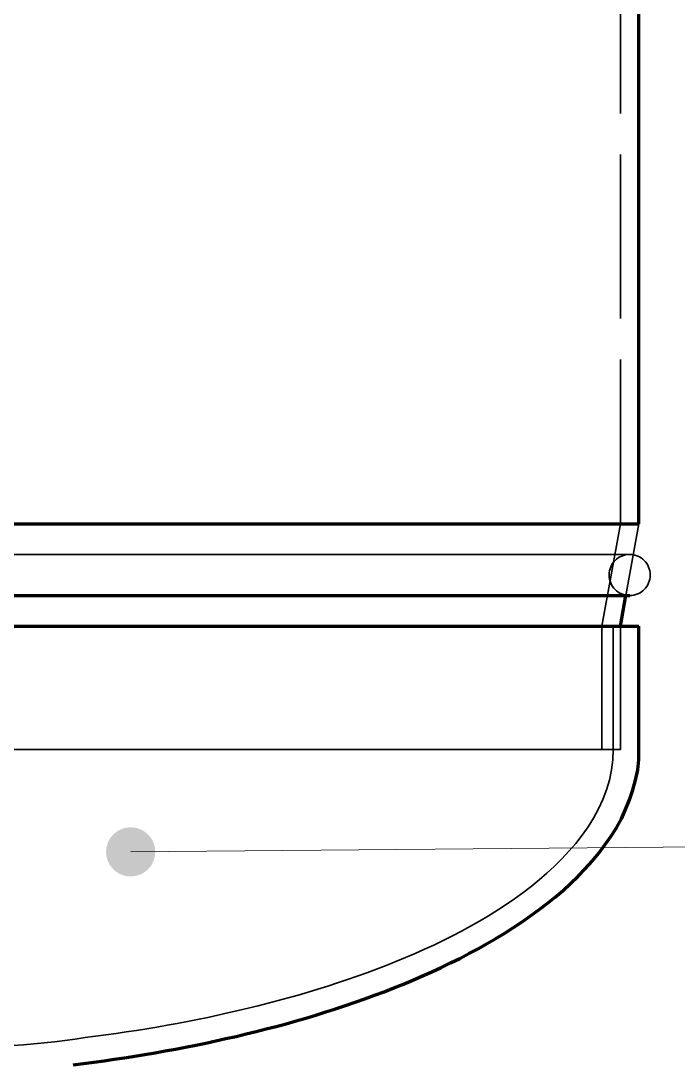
# Model space of a CAD drawing. Header units: millimetres. Extents: x 0 to 2208, y 0 to 420.
# Drawn here: x 93.46 to 109.47, y 99.3 to 124.73 of the extents above; entities that cross this region are included whole.
import ezdxf

# ---------------------------------------------------------------- set-up
doc = ezdxf.new("R2010")
doc.units = ezdxf.units.MM
doc.linetypes.add('IRAM-E-TRAZOS', pattern=[5, 4, -1])
for name, color, linetype, lineweight in [('01-VISIBLE', 7, 'CONTINUOUS', 70), ('02-OCULTA', 4, 'IRAM-E-TRAZOS', 35), ('08-FINA', 5, 'CONTINUOUS', 18)]:
    doc.layers.add(name, color=color, linetype=linetype, lineweight=lineweight)

msp = doc.modelspace()

# ---------------------------------------------------------------- hatches: boundary and pattern name
at = {"layer": '08-FINA'}
h = msp.add_hatch(color=7, dxfattribs=at)
h.dxf.hatch_style = 1
edge = h.paths.add_edge_path()
edge.add_arc((96.133, 104.473), 0.6, 0, 360)

# ---------------------------------------------------------------- linework, layer by layer
at = {"layer": '01-VISIBLE'}
for p, q in [((108.515, 112.473), (108.515, 127.914)), ((108.065, 109.973), (108.2, 110.723)), ((108.515, 106.973), (108.515, 109.973))]:
    msp.add_line(p, q, dxfattribs=at)
for points in [[(93.223, 112.473), (93.474, 112.473), (93.725, 112.473), (93.975, 112.473), (94.226, 112.473), (94.477, 112.473), (94.727, 112.473), (94.978, 112.473), (95.229, 112.473), (95.479, 112.473), (95.73, 112.473), (95.981, 112.473), (96.231, 112.473), (96.482, 112.473), (96.733, 112.473), (96.983, 112.473), (97.234, 112.473), (97.485, 112.473), (97.736, 112.473), (97.986, 112.473), (98.237, 112.473), (98.488, 112.473), (98.738, 112.473), (98.989, 112.473), (99.24, 112.473), (99.49, 112.473), (99.741, 112.473), (99.992, 112.473), (100.242, 112.473), (100.493, 112.473), (100.744, 112.473), (100.994, 112.473), (101.245, 112.473), (101.496, 112.473), (101.747, 112.473), (101.997, 112.473), (102.248, 112.473), (102.499, 112.473), (102.749, 112.473), (103, 112.473), (103.251, 112.473), (103.501, 112.473), (103.752, 112.473), (104.003, 112.473), (104.253, 112.473), (104.504, 112.473), (104.755, 112.473), (105.005, 112.473), (105.256, 112.473), (105.507, 112.473), (105.757, 112.473), (106.008, 112.473), (106.259, 112.473), (106.51, 112.473), (106.76, 112.473), (107.011, 112.473), (107.262, 112.473), (107.512, 112.473), (107.763, 112.473), (108.014, 112.473), (108.264, 112.473), (108.515, 112.473)], [(93.228, 110.723), (93.479, 110.723), (93.73, 110.723), (93.981, 110.723), (94.232, 110.723), (94.483, 110.723), (94.734, 110.723), (94.985, 110.723), (95.236, 110.723), (95.487, 110.723), (95.738, 110.723), (95.989, 110.723), (96.24, 110.723), (96.491, 110.723), (96.742, 110.723), (96.993, 110.723), (97.244, 110.723), (97.495, 110.723), (97.746, 110.723), (97.997, 110.723), (98.248, 110.723), (98.499, 110.723), (98.75, 110.723), (99.001, 110.723), (99.252, 110.723), (99.504, 110.723), (99.755, 110.723), (100.006, 110.723), (100.257, 110.723), (100.508, 110.723), (100.759, 110.723), (101.01, 110.723), (101.261, 110.723), (101.512, 110.723), (101.763, 110.723), (102.014, 110.723), (102.265, 110.723), (102.516, 110.723), (102.767, 110.723), (103.018, 110.723), (103.269, 110.723), (103.52, 110.723), (103.771, 110.723), (104.022, 110.723), (104.273, 110.723), (104.524, 110.723), (104.775, 110.723), (105.026, 110.723), (105.278, 110.723), (105.529, 110.723), (105.78, 110.723), (106.031, 110.723), (106.282, 110.723), (106.533, 110.723), (106.784, 110.723), (107.035, 110.723), (107.286, 110.723), (107.537, 110.723), (107.788, 110.723), (108.039, 110.723), (108.29, 110.723)], [(93.225, 109.973), (93.476, 109.973), (93.726, 109.973), (93.977, 109.973), (94.228, 109.973), (94.478, 109.973), (94.729, 109.973), (94.979, 109.973), (95.23, 109.973), (95.481, 109.973), (95.731, 109.973), (95.982, 109.973), (96.233, 109.973), (96.483, 109.973), (96.734, 109.973), (96.985, 109.973), (97.235, 109.973), (97.486, 109.973), (97.737, 109.973), (97.987, 109.973), (98.238, 109.973), (98.489, 109.973), (98.739, 109.973), (98.99, 109.973), (99.241, 109.973), (99.491, 109.973), (99.742, 109.973), (99.993, 109.973), (100.243, 109.973), (100.494, 109.973), (100.745, 109.973), (100.995, 109.973), (101.246, 109.973), (101.497, 109.973), (101.747, 109.973), (101.998, 109.973), (102.249, 109.973), (102.499, 109.973), (102.75, 109.973), (103.001, 109.973), (103.251, 109.973), (103.502, 109.973), (103.752, 109.973), (104.003, 109.973), (104.254, 109.973), (104.504, 109.973), (104.755, 109.973), (105.006, 109.973), (105.256, 109.973), (105.507, 109.973), (105.758, 109.973), (106.008, 109.973), (106.259, 109.973), (106.51, 109.973), (106.76, 109.973), (107.011, 109.973), (107.262, 109.973), (107.512, 109.973), (107.763, 109.973), (108.014, 109.973), (108.264, 109.973), (108.515, 109.973)], [(94.736, 99.285), (94.986, 99.316), (95.236, 99.349), (95.485, 99.383), (95.734, 99.419), (95.983, 99.456), (96.231, 99.495), (96.48, 99.535), (96.728, 99.577), (96.976, 99.621), (97.223, 99.666), (97.47, 99.714), (97.717, 99.762), (97.963, 99.813), (98.21, 99.866), (98.455, 99.92), (98.7, 99.976), (98.945, 100.034), (99.19, 100.094), (99.434, 100.156), (99.677, 100.22), (99.92, 100.285), (100.162, 100.353), (100.404, 100.423), (100.645, 100.495), (100.885, 100.57), (101.125, 100.646), (101.364, 100.725), (101.602, 100.807), (101.839, 100.89), (102.075, 100.977), (102.311, 101.065), (102.545, 101.157), (102.779, 101.251), (103.011, 101.348), (103.242, 101.448), (103.471, 101.551), (103.7, 101.656), (103.926, 101.765), (104.152, 101.878), (104.375, 101.993), (104.597, 102.113), (104.816, 102.236), (105.033, 102.362), (105.248, 102.493), (105.461, 102.628), (105.67, 102.767), (105.877, 102.911), (106.08, 103.06), (106.28, 103.213), (106.475, 103.371), (106.666, 103.535), (106.852, 103.704), (107.033, 103.879), (107.207, 104.061), (107.375, 104.248), (107.535, 104.442), (107.688, 104.642), (107.833, 104.848), (107.966, 105.061), (108.087, 105.282), (108.192, 105.51), (108.284, 105.745), (108.364, 105.983), (108.433, 106.225), (108.485, 106.471), (108.509, 106.721), (108.515, 106.973)]]:
    msp.add_lwpolyline(points, dxfattribs=at)
at = {"layer": '02-OCULTA'}
for p, q in [((108.065, 112.473), (108.065, 233.168)), ((108.065, 112.473), (107.615, 109.973)), ((108.2, 110.723), (108.515, 112.473)), ((107.615, 106.973), (107.615, 109.973)), ((107.89, 109.973), (107.89, 106.973)), ((108.065, 106.973), (108.065, 109.973))]:
    msp.add_line(p, q, dxfattribs=at)
for points in [[(108.515, 112.473), (108.264, 112.473), (108.014, 112.473), (107.763, 112.473), (107.512, 112.473), (107.262, 112.473), (107.011, 112.473), (106.76, 112.473), (106.51, 112.473), (106.259, 112.473), (106.008, 112.473), (105.758, 112.473), (105.507, 112.473), (105.256, 112.473), (105.006, 112.473), (104.755, 112.473), (104.504, 112.473), (104.254, 112.473), (104.003, 112.473), (103.752, 112.473), (103.502, 112.473), (103.251, 112.473), (103.001, 112.473), (102.75, 112.473), (102.499, 112.473), (102.249, 112.473), (101.998, 112.473), (101.747, 112.473), (101.497, 112.473), (101.246, 112.473), (100.995, 112.473), (100.745, 112.473), (100.494, 112.473), (100.243, 112.473), (99.993, 112.473), (99.742, 112.473), (99.491, 112.473), (99.241, 112.473), (98.99, 112.473), (98.739, 112.473), (98.489, 112.473), (98.238, 112.473), (97.987, 112.473), (97.737, 112.473), (97.486, 112.473), (97.235, 112.473), (96.985, 112.473), (96.734, 112.473), (96.483, 112.473), (96.233, 112.473), (95.982, 112.473), (95.731, 112.473), (95.481, 112.473), (95.23, 112.473), (94.979, 112.473), (94.729, 112.473), (94.478, 112.473), (94.228, 112.473), (93.977, 112.473), (93.726, 112.473), (93.476, 112.473), (93.225, 112.473)], [(108.065, 112.473), (107.814, 112.473), (107.562, 112.473), (107.311, 112.473), (107.06, 112.473), (106.808, 112.473), (106.557, 112.473), (106.306, 112.473), (106.054, 112.473), (105.803, 112.473), (105.551, 112.473), (105.3, 112.473), (105.049, 112.473), (104.797, 112.473), (104.546, 112.473), (104.295, 112.473), (104.043, 112.473), (103.792, 112.473), (103.541, 112.473), (103.289, 112.473), (103.038, 112.473), (102.787, 112.473), (102.535, 112.473), (102.284, 112.473), (102.033, 112.473), (101.781, 112.473), (101.53, 112.473), (101.279, 112.473), (101.027, 112.473), (100.776, 112.473), (100.524, 112.473), (100.273, 112.473), (100.022, 112.473), (99.77, 112.473), (99.519, 112.473), (99.268, 112.473), (99.016, 112.473), (98.765, 112.473), (98.514, 112.473), (98.262, 112.473), (98.011, 112.473), (97.76, 112.473), (97.508, 112.473), (97.257, 112.473), (97.006, 112.473), (96.754, 112.473), (96.503, 112.473), (96.251, 112.473), (96, 112.473), (95.749, 112.473), (95.497, 112.473), (95.246, 112.473), (94.995, 112.473), (94.743, 112.473), (94.492, 112.473), (94.241, 112.473), (93.989, 112.473), (93.738, 112.473), (93.487, 112.473), (93.235, 112.473)], [(93.235, 112.473), (93.487, 112.473), (93.738, 112.473), (93.989, 112.473), (94.241, 112.473), (94.492, 112.473), (94.743, 112.473), (94.995, 112.473), (95.246, 112.473), (95.497, 112.473), (95.749, 112.473), (96, 112.473), (96.251, 112.473), (96.503, 112.473), (96.754, 112.473), (97.006, 112.473), (97.257, 112.473), (97.508, 112.473), (97.76, 112.473), (98.011, 112.473), (98.262, 112.473), (98.514, 112.473), (98.765, 112.473), (99.016, 112.473), (99.268, 112.473), (99.519, 112.473), (99.77, 112.473), (100.022, 112.473), (100.273, 112.473), (100.524, 112.473), (100.776, 112.473), (101.027, 112.473), (101.279, 112.473), (101.53, 112.473), (101.781, 112.473), (102.033, 112.473), (102.284, 112.473), (102.535, 112.473), (102.787, 112.473), (103.038, 112.473), (103.289, 112.473), (103.541, 112.473), (103.792, 112.473), (104.043, 112.473), (104.295, 112.473), (104.546, 112.473), (104.797, 112.473), (105.049, 112.473), (105.3, 112.473), (105.551, 112.473), (105.803, 112.473), (106.054, 112.473), (106.306, 112.473), (106.557, 112.473), (106.808, 112.473), (107.06, 112.473), (107.311, 112.473), (107.562, 112.473), (107.814, 112.473), (108.065, 112.473)], [(108.29, 111.723), (108.039, 111.723), (107.788, 111.723), (107.537, 111.723), (107.286, 111.723), (107.035, 111.723), (106.784, 111.723), (106.533, 111.723), (106.282, 111.723), (106.031, 111.723), (105.78, 111.723), (105.529, 111.723), (105.278, 111.723), (105.027, 111.723), (104.776, 111.723), (104.525, 111.723), (104.274, 111.723), (104.023, 111.723), (103.772, 111.723), (103.521, 111.723), (103.27, 111.723), (103.019, 111.723), (102.768, 111.723), (102.517, 111.723), (102.266, 111.723), (102.015, 111.723), (101.764, 111.723), (101.513, 111.723), (101.262, 111.723), (101.011, 111.723), (100.76, 111.723), (100.509, 111.723), (100.258, 111.723), (100.007, 111.723), (99.756, 111.723), (99.505, 111.723), (99.254, 111.723), (99.003, 111.723), (98.752, 111.723), (98.501, 111.723), (98.25, 111.723), (97.999, 111.723), (97.748, 111.723), (97.497, 111.723), (97.246, 111.723), (96.995, 111.723), (96.744, 111.723), (96.493, 111.723), (96.242, 111.723), (95.991, 111.723), (95.74, 111.723), (95.489, 111.723), (95.238, 111.723), (94.987, 111.723), (94.736, 111.723), (94.485, 111.723), (94.234, 111.723), (93.983, 111.723), (93.732, 111.723), (93.481, 111.723), (93.23, 111.723)], [(108.29, 111.723), (108.039, 111.723), (107.788, 111.723), (107.537, 111.723), (107.286, 111.723), (107.035, 111.723), (106.784, 111.723), (106.533, 111.723), (106.282, 111.723), (106.031, 111.723), (105.78, 111.723), (105.529, 111.723), (105.278, 111.723), (105.027, 111.723), (104.776, 111.723), (104.525, 111.723), (104.274, 111.723), (104.023, 111.723), (103.772, 111.723), (103.521, 111.723), (103.27, 111.723), (103.019, 111.723), (102.768, 111.723), (102.517, 111.723), (102.266, 111.723), (102.015, 111.723), (101.764, 111.723), (101.513, 111.723), (101.262, 111.723), (101.011, 111.723), (100.76, 111.723), (100.509, 111.723), (100.258, 111.723), (100.007, 111.723), (99.756, 111.723), (99.505, 111.723), (99.254, 111.723), (99.003, 111.723), (98.752, 111.723), (98.501, 111.723), (98.25, 111.723), (97.999, 111.723), (97.748, 111.723), (97.497, 111.723), (97.246, 111.723), (96.995, 111.723), (96.744, 111.723), (96.493, 111.723), (96.242, 111.723), (95.991, 111.723), (95.74, 111.723), (95.489, 111.723), (95.238, 111.723), (94.987, 111.723), (94.736, 111.723), (94.485, 111.723), (94.234, 111.723), (93.983, 111.723), (93.732, 111.723), (93.481, 111.723), (93.23, 111.723)], [(93.23, 110.723), (93.481, 110.723), (93.732, 110.723), (93.983, 110.723), (94.234, 110.723), (94.485, 110.723), (94.736, 110.723), (94.987, 110.723), (95.238, 110.723), (95.489, 110.723), (95.74, 110.723), (95.991, 110.723), (96.242, 110.723), (96.493, 110.723), (96.744, 110.723), (96.995, 110.723), (97.246, 110.723), (97.497, 110.723), (97.748, 110.723), (97.999, 110.723), (98.25, 110.723), (98.501, 110.723), (98.752, 110.723), (99.003, 110.723), (99.254, 110.723), (99.505, 110.723), (99.756, 110.723), (100.007, 110.723), (100.258, 110.723), (100.509, 110.723), (100.76, 110.723), (101.011, 110.723), (101.262, 110.723), (101.513, 110.723), (101.764, 110.723), (102.015, 110.723), (102.266, 110.723), (102.517, 110.723), (102.768, 110.723), (103.019, 110.723), (103.27, 110.723), (103.521, 110.723), (103.772, 110.723), (104.023, 110.723), (104.274, 110.723), (104.525, 110.723), (104.776, 110.723), (105.027, 110.723), (105.278, 110.723), (105.529, 110.723), (105.78, 110.723), (106.031, 110.723), (106.282, 110.723), (106.533, 110.723), (106.784, 110.723), (107.035, 110.723), (107.286, 110.723), (107.537, 110.723), (107.788, 110.723), (108.039, 110.723), (108.29, 110.723)], [(108.515, 109.973), (108.264, 109.973), (108.014, 109.973), (107.763, 109.973), (107.512, 109.973), (107.262, 109.973), (107.011, 109.973), (106.76, 109.973), (106.51, 109.973), (106.259, 109.973), (106.008, 109.973), (105.758, 109.973), (105.507, 109.973), (105.256, 109.973), (105.006, 109.973), (104.755, 109.973), (104.504, 109.973), (104.254, 109.973), (104.003, 109.973), (103.752, 109.973), (103.502, 109.973), (103.251, 109.973), (103.001, 109.973), (102.75, 109.973), (102.499, 109.973), (102.249, 109.973), (101.998, 109.973), (101.747, 109.973), (101.497, 109.973), (101.246, 109.973), (100.995, 109.973), (100.745, 109.973), (100.494, 109.973), (100.243, 109.973), (99.993, 109.973), (99.742, 109.973), (99.491, 109.973), (99.241, 109.973), (98.99, 109.973), (98.739, 109.973), (98.489, 109.973), (98.238, 109.973), (97.987, 109.973), (97.737, 109.973), (97.486, 109.973), (97.235, 109.973), (96.985, 109.973), (96.734, 109.973), (96.483, 109.973), (96.233, 109.973), (95.982, 109.973), (95.731, 109.973), (95.481, 109.973), (95.23, 109.973), (94.979, 109.973), (94.729, 109.973), (94.478, 109.973), (94.228, 109.973), (93.977, 109.973), (93.726, 109.973), (93.476, 109.973), (93.225, 109.973)], [(108.065, 109.973), (107.814, 109.973), (107.562, 109.973), (107.311, 109.973), (107.06, 109.973), (106.808, 109.973), (106.557, 109.973), (106.306, 109.973), (106.054, 109.973), (105.803, 109.973), (105.551, 109.973), (105.3, 109.973), (105.049, 109.973), (104.797, 109.973), (104.546, 109.973), (104.295, 109.973), (104.043, 109.973), (103.792, 109.973), (103.541, 109.973), (103.289, 109.973), (103.038, 109.973), (102.787, 109.973), (102.535, 109.973), (102.284, 109.973), (102.033, 109.973), (101.781, 109.973), (101.53, 109.973), (101.279, 109.973), (101.027, 109.973), (100.776, 109.973), (100.524, 109.973), (100.273, 109.973), (100.022, 109.973), (99.77, 109.973), (99.519, 109.973), (99.268, 109.973), (99.016, 109.973), (98.765, 109.973), (98.514, 109.973), (98.262, 109.973), (98.011, 109.973), (97.76, 109.973), (97.508, 109.973), (97.257, 109.973), (97.006, 109.973), (96.754, 109.973), (96.503, 109.973), (96.251, 109.973), (96, 109.973), (95.749, 109.973), (95.497, 109.973), (95.246, 109.973), (94.995, 109.973), (94.743, 109.973), (94.492, 109.973), (94.241, 109.973), (93.989, 109.973), (93.738, 109.973), (93.487, 109.973), (93.235, 109.973)], [(93.235, 109.973), (93.487, 109.973), (93.738, 109.973), (93.989, 109.973), (94.241, 109.973), (94.492, 109.973), (94.743, 109.973), (94.995, 109.973), (95.246, 109.973), (95.497, 109.973), (95.749, 109.973), (96, 109.973), (96.251, 109.973), (96.503, 109.973), (96.754, 109.973), (97.006, 109.973), (97.257, 109.973), (97.508, 109.973), (97.76, 109.973), (98.011, 109.973), (98.262, 109.973), (98.514, 109.973), (98.765, 109.973), (99.016, 109.973), (99.268, 109.973), (99.519, 109.973), (99.77, 109.973), (100.022, 109.973), (100.273, 109.973), (100.524, 109.973), (100.776, 109.973), (101.027, 109.973), (101.279, 109.973), (101.53, 109.973), (101.781, 109.973), (102.033, 109.973), (102.284, 109.973), (102.535, 109.973), (102.787, 109.973), (103.038, 109.973), (103.289, 109.973), (103.541, 109.973), (103.792, 109.973), (104.043, 109.973), (104.295, 109.973), (104.546, 109.973), (104.797, 109.973), (105.049, 109.973), (105.3, 109.973), (105.551, 109.973), (105.803, 109.973), (106.054, 109.973), (106.306, 109.973), (106.557, 109.973), (106.808, 109.973), (107.06, 109.973), (107.311, 109.973), (107.562, 109.973), (107.814, 109.973), (108.065, 109.973)], [(107.615, 109.973), (107.365, 109.973), (107.114, 109.973), (106.864, 109.973), (106.614, 109.973), (106.363, 109.973), (106.113, 109.973), (105.863, 109.973), (105.612, 109.973), (105.362, 109.973), (105.112, 109.973), (104.861, 109.973), (104.611, 109.973), (104.361, 109.973), (104.11, 109.973), (103.86, 109.973), (103.609, 109.973), (103.359, 109.973), (103.109, 109.973), (102.858, 109.973), (102.608, 109.973), (102.358, 109.973), (102.107, 109.973), (101.857, 109.973), (101.607, 109.973), (101.356, 109.973), (101.106, 109.973), (100.856, 109.973), (100.605, 109.973), (100.355, 109.973), (100.105, 109.973), (99.854, 109.973), (99.604, 109.973), (99.354, 109.973), (99.103, 109.973), (98.853, 109.973), (98.603, 109.973), (98.352, 109.973), (98.102, 109.973), (97.852, 109.973), (97.601, 109.973), (97.351, 109.973), (97.101, 109.973), (96.85, 109.973), (96.6, 109.973), (96.349, 109.973), (96.099, 109.973), (95.849, 109.973), (95.598, 109.973), (95.348, 109.973), (95.098, 109.973), (94.847, 109.973), (94.597, 109.973), (94.347, 109.973), (94.096, 109.973), (93.846, 109.973), (93.596, 109.973), (93.345, 109.973)], [(93.345, 109.973), (93.596, 109.973), (93.846, 109.973), (94.096, 109.973), (94.347, 109.973), (94.597, 109.973), (94.847, 109.973), (95.098, 109.973), (95.348, 109.973), (95.598, 109.973), (95.849, 109.973), (96.099, 109.973), (96.349, 109.973), (96.6, 109.973), (96.85, 109.973), (97.101, 109.973), (97.351, 109.973), (97.601, 109.973), (97.852, 109.973), (98.102, 109.973), (98.352, 109.973), (98.603, 109.973), (98.853, 109.973), (99.103, 109.973), (99.354, 109.973), (99.604, 109.973), (99.854, 109.973), (100.105, 109.973), (100.355, 109.973), (100.605, 109.973), (100.856, 109.973), (101.106, 109.973), (101.356, 109.973), (101.607, 109.973), (101.857, 109.973), (102.107, 109.973), (102.358, 109.973), (102.608, 109.973), (102.858, 109.973), (103.109, 109.973), (103.359, 109.973), (103.609, 109.973), (103.86, 109.973), (104.11, 109.973), (104.361, 109.973), (104.611, 109.973), (104.861, 109.973), (105.112, 109.973), (105.362, 109.973), (105.612, 109.973), (105.863, 109.973), (106.113, 109.973), (106.363, 109.973), (106.614, 109.973), (106.864, 109.973), (107.114, 109.973), (107.365, 109.973), (107.615, 109.973)], [(107.89, 109.973), (107.639, 109.973), (107.389, 109.973), (107.138, 109.973), (106.887, 109.973), (106.637, 109.973), (106.386, 109.973), (106.135, 109.973), (105.885, 109.973), (105.634, 109.973), (105.383, 109.973), (105.133, 109.973), (104.882, 109.973), (104.631, 109.973), (104.38, 109.973), (104.13, 109.973), (103.879, 109.973), (103.628, 109.973), (103.378, 109.973), (103.127, 109.973), (102.876, 109.973), (102.626, 109.973), (102.375, 109.973), (102.124, 109.973), (101.874, 109.973), (101.623, 109.973), (101.372, 109.973), (101.122, 109.973), (100.871, 109.973), (100.62, 109.973), (100.37, 109.973), (100.119, 109.973), (99.868, 109.973), (99.618, 109.973), (99.367, 109.973), (99.116, 109.973), (98.866, 109.973), (98.615, 109.973), (98.364, 109.973), (98.113, 109.973), (97.863, 109.973), (97.612, 109.973), (97.361, 109.973), (97.111, 109.973), (96.86, 109.973), (96.609, 109.973), (96.359, 109.973), (96.108, 109.973), (95.857, 109.973), (95.607, 109.973), (95.356, 109.973), (95.105, 109.973), (94.855, 109.973), (94.604, 109.973), (94.353, 109.973), (94.103, 109.973), (93.852, 109.973), (93.601, 109.973), (93.351, 109.973)], [(93.351, 109.973), (93.601, 109.973), (93.852, 109.973), (94.103, 109.973), (94.353, 109.973), (94.604, 109.973), (94.855, 109.973), (95.105, 109.973), (95.356, 109.973), (95.607, 109.973), (95.857, 109.973), (96.108, 109.973), (96.359, 109.973), (96.609, 109.973), (96.86, 109.973), (97.111, 109.973), (97.361, 109.973), (97.612, 109.973), (97.863, 109.973), (98.113, 109.973), (98.364, 109.973), (98.615, 109.973), (98.866, 109.973), (99.116, 109.973), (99.367, 109.973), (99.618, 109.973), (99.868, 109.973), (100.119, 109.973), (100.37, 109.973), (100.62, 109.973), (100.871, 109.973), (101.122, 109.973), (101.372, 109.973), (101.623, 109.973), (101.874, 109.973), (102.124, 109.973), (102.375, 109.973), (102.626, 109.973), (102.876, 109.973), (103.127, 109.973), (103.378, 109.973), (103.628, 109.973), (103.879, 109.973), (104.13, 109.973), (104.38, 109.973), (104.631, 109.973), (104.882, 109.973), (105.133, 109.973), (105.383, 109.973), (105.634, 109.973), (105.885, 109.973), (106.135, 109.973), (106.386, 109.973), (106.637, 109.973), (106.887, 109.973), (107.138, 109.973), (107.389, 109.973), (107.639, 109.973), (107.89, 109.973)], [(108.065, 106.973), (107.814, 106.973), (107.562, 106.973), (107.311, 106.973), (107.06, 106.973), (106.808, 106.973), (106.557, 106.973), (106.306, 106.973), (106.054, 106.973), (105.803, 106.973), (105.551, 106.973), (105.3, 106.973), (105.049, 106.973), (104.797, 106.973), (104.546, 106.973), (104.295, 106.973), (104.043, 106.973), (103.792, 106.973), (103.541, 106.973), (103.289, 106.973), (103.038, 106.973), (102.787, 106.973), (102.535, 106.973), (102.284, 106.973), (102.033, 106.973), (101.781, 106.973), (101.53, 106.973), (101.279, 106.973), (101.027, 106.973), (100.776, 106.973), (100.524, 106.973), (100.273, 106.973), (100.022, 106.973), (99.77, 106.973), (99.519, 106.973), (99.268, 106.973), (99.016, 106.973), (98.765, 106.973), (98.514, 106.973), (98.262, 106.973), (98.011, 106.973), (97.76, 106.973), (97.508, 106.973), (97.257, 106.973), (97.006, 106.973), (96.754, 106.973), (96.503, 106.973), (96.251, 106.973), (96, 106.973), (95.749, 106.973), (95.497, 106.973), (95.246, 106.973), (94.995, 106.973), (94.743, 106.973), (94.492, 106.973), (94.241, 106.973), (93.989, 106.973), (93.738, 106.973), (93.487, 106.973), (93.235, 106.973)], [(93.235, 106.973), (93.487, 106.973), (93.738, 106.973), (93.989, 106.973), (94.241, 106.973), (94.492, 106.973), (94.743, 106.973), (94.995, 106.973), (95.246, 106.973), (95.497, 106.973), (95.749, 106.973), (96, 106.973), (96.251, 106.973), (96.503, 106.973), (96.754, 106.973), (97.006, 106.973), (97.257, 106.973), (97.508, 106.973), (97.76, 106.973), (98.011, 106.973), (98.262, 106.973), (98.514, 106.973), (98.765, 106.973), (99.016, 106.973), (99.268, 106.973), (99.519, 106.973), (99.77, 106.973), (100.022, 106.973), (100.273, 106.973), (100.524, 106.973), (100.776, 106.973), (101.027, 106.973), (101.279, 106.973), (101.53, 106.973), (101.781, 106.973), (102.033, 106.973), (102.284, 106.973), (102.535, 106.973), (102.787, 106.973), (103.038, 106.973), (103.289, 106.973), (103.541, 106.973), (103.792, 106.973), (104.043, 106.973), (104.295, 106.973), (104.546, 106.973), (104.797, 106.973), (105.049, 106.973), (105.3, 106.973), (105.551, 106.973), (105.803, 106.973), (106.054, 106.973), (106.306, 106.973), (106.557, 106.973), (106.808, 106.973), (107.06, 106.973), (107.311, 106.973), (107.562, 106.973), (107.814, 106.973), (108.065, 106.973)], [(107.89, 106.973), (107.879, 106.721), (107.848, 106.471), (107.795, 106.225), (107.723, 105.983), (107.634, 105.748), (107.528, 105.519), (107.408, 105.297), (107.275, 105.083), (107.13, 104.877), (106.975, 104.678), (106.811, 104.487), (106.64, 104.302), (106.461, 104.125), (106.275, 103.954), (106.085, 103.789), (105.889, 103.63), (105.689, 103.477), (105.485, 103.329), (105.277, 103.187), (105.066, 103.049), (104.852, 102.916), (104.635, 102.787), (104.416, 102.663), (104.194, 102.542), (103.971, 102.426), (103.746, 102.313), (103.519, 102.203), (103.29, 102.098), (103.06, 101.995), (102.828, 101.895), (102.595, 101.799), (102.361, 101.706), (102.126, 101.615), (101.89, 101.527), (101.652, 101.442), (101.414, 101.359), (101.175, 101.279), (100.936, 101.201), (100.695, 101.126), (100.454, 101.053), (100.212, 100.982), (99.969, 100.914), (99.726, 100.847), (99.482, 100.783), (99.238, 100.721), (98.993, 100.661), (98.748, 100.603), (98.502, 100.546), (98.256, 100.492), (98.01, 100.439), (97.763, 100.387), (97.516, 100.338), (97.268, 100.291), (97.021, 100.245), (96.772, 100.202), (96.524, 100.161), (96.275, 100.121), (96.025, 100.084), (95.776, 100.048), (95.526, 100.013), (95.277, 99.979), (95.027, 99.945), (94.777, 99.911), (94.527, 99.877), (94.277, 99.844), (94.027, 99.815), (93.776, 99.791), (93.525, 99.77), (93.274, 99.752)], [(107.615, 106.973), (107.365, 106.973), (107.114, 106.973), (106.864, 106.973), (106.614, 106.973), (106.363, 106.973), (106.113, 106.973), (105.863, 106.973), (105.612, 106.973), (105.362, 106.973), (105.112, 106.973), (104.861, 106.973), (104.611, 106.973), (104.361, 106.973), (104.11, 106.973), (103.86, 106.973), (103.609, 106.973), (103.359, 106.973), (103.109, 106.973), (102.858, 106.973), (102.608, 106.973), (102.358, 106.973), (102.107, 106.973), (101.857, 106.973), (101.607, 106.973), (101.356, 106.973), (101.106, 106.973), (100.856, 106.973), (100.605, 106.973), (100.355, 106.973), (100.105, 106.973), (99.854, 106.973), (99.604, 106.973), (99.354, 106.973), (99.103, 106.973), (98.853, 106.973), (98.603, 106.973), (98.352, 106.973), (98.102, 106.973), (97.852, 106.973), (97.601, 106.973), (97.351, 106.973), (97.101, 106.973), (96.85, 106.973), (96.6, 106.973), (96.349, 106.973), (96.099, 106.973), (95.849, 106.973), (95.598, 106.973), (95.348, 106.973), (95.098, 106.973), (94.847, 106.973), (94.597, 106.973), (94.347, 106.973), (94.096, 106.973), (93.846, 106.973), (93.596, 106.973), (93.345, 106.973)], [(93.345, 106.973), (93.596, 106.973), (93.846, 106.973), (94.096, 106.973), (94.347, 106.973), (94.597, 106.973), (94.847, 106.973), (95.098, 106.973), (95.348, 106.973), (95.598, 106.973), (95.849, 106.973), (96.099, 106.973), (96.349, 106.973), (96.6, 106.973), (96.85, 106.973), (97.101, 106.973), (97.351, 106.973), (97.601, 106.973), (97.852, 106.973), (98.102, 106.973), (98.352, 106.973), (98.603, 106.973), (98.853, 106.973), (99.103, 106.973), (99.354, 106.973), (99.604, 106.973), (99.854, 106.973), (100.105, 106.973), (100.355, 106.973), (100.605, 106.973), (100.856, 106.973), (101.106, 106.973), (101.356, 106.973), (101.607, 106.973), (101.857, 106.973), (102.107, 106.973), (102.358, 106.973), (102.608, 106.973), (102.858, 106.973), (103.109, 106.973), (103.359, 106.973), (103.609, 106.973), (103.86, 106.973), (104.11, 106.973), (104.361, 106.973), (104.611, 106.973), (104.861, 106.973), (105.112, 106.973), (105.362, 106.973), (105.612, 106.973), (105.863, 106.973), (106.113, 106.973), (106.363, 106.973), (106.614, 106.973), (106.864, 106.973), (107.114, 106.973), (107.365, 106.973), (107.615, 106.973)]]:
    msp.add_lwpolyline(points, dxfattribs=at)
msp.add_circle((108.29, 111.223), 0.5, dxfattribs=at)
at = {"layer": '08-FINA'}
msp.add_line((150.21, 104.939), (96.133, 104.473), dxfattribs=at)

doc.saveas('drawing.dxf')
